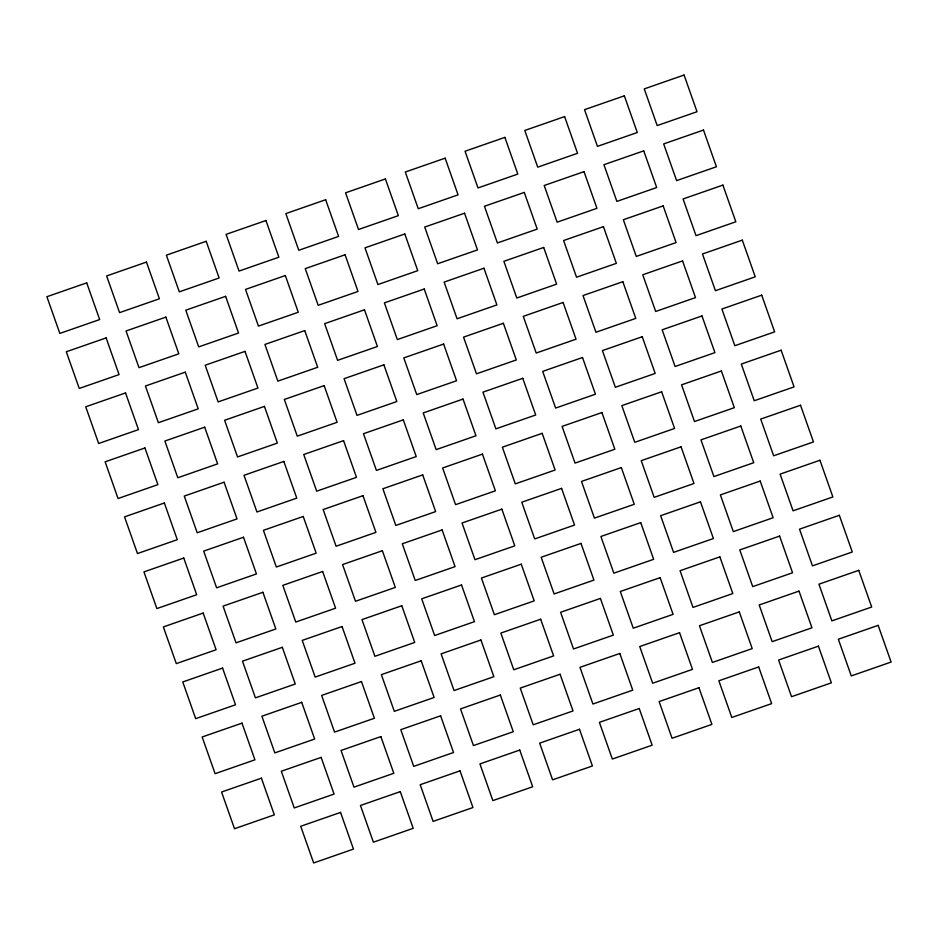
<?xml version="1.0" encoding="UTF-8"?>
<svg xmlns="http://www.w3.org/2000/svg" width="938" height="938" viewBox="0 0 938 938"><rect width="100%" height="100%" fill="white"/><g stroke="black" fill="none" stroke-linecap="round" stroke-linejoin="round"><path stroke-width="1.41" d="M86.718 282.866L46.9 296.725L59.844 333.412L99.663 319.565L86.718 282.866M146.457 262.089L106.639 275.948L119.572 312.635L159.401 298.776L146.457 262.089M206.196 241.301L166.366 255.159L179.31 291.847L219.129 277.988L206.196 241.301M265.935 220.524L226.105 234.371L239.049 271.07L278.867 257.211L265.935 220.524M325.662 199.735L285.844 213.594L298.776 250.282L338.606 236.423L325.662 199.735M385.401 178.959L345.583 192.806L358.515 229.493L398.345 215.646L385.401 178.959M445.14 158.17L405.31 172.029L418.254 208.717L458.072 194.858L445.14 158.17M504.879 137.394L465.049 151.241L477.993 187.928L517.811 174.081L504.879 137.394M564.606 116.605L524.788 130.464L537.72 167.152L577.55 153.293L564.606 116.605M624.345 95.817L584.526 109.676L597.459 146.363L637.289 132.516L624.345 95.817M684.083 75.04L644.254 88.899L657.198 125.586L697.016 111.728L684.083 75.04M106.135 337.903L66.305 351.762L79.249 388.449L119.067 374.59L106.135 337.903M165.862 317.126L126.044 330.973L138.988 367.661L178.806 353.814L165.862 317.126M225.601 296.338L185.783 310.197L198.715 346.884L238.545 333.025L225.601 296.338M285.34 275.549L245.51 289.408L258.454 326.096L298.272 312.248L285.34 275.549M345.078 254.773L305.249 268.631L318.193 305.319L358.011 291.46L345.078 254.773M404.806 233.984L364.988 247.843L377.92 284.531L417.75 270.672L404.806 233.984M464.545 213.207L424.726 227.055L437.659 263.754L477.489 249.895L464.545 213.207M524.283 192.419L484.454 206.278L497.398 242.965L537.216 229.107L524.283 192.419M584.022 171.642L544.192 185.489L557.137 222.177L596.955 208.33L584.022 171.642M643.749 150.854L603.931 164.713L616.864 201.4L656.694 187.541L643.749 150.854M703.488 130.065L663.67 143.924L676.603 180.612L716.433 166.765L703.488 130.065M125.54 392.94L85.721 406.787L98.654 443.486L138.484 429.627L125.54 392.94M185.278 372.151L145.449 386.01L158.393 422.698L198.211 408.839L185.278 372.151M245.006 351.375L205.188 365.222L218.132 401.91L257.95 388.062L245.006 351.375M304.744 330.586L264.926 344.445L277.859 381.133L317.689 367.274L304.744 330.586M364.483 309.798L324.654 323.657L337.598 360.344L377.416 346.497L364.483 309.798M424.222 289.021L384.392 302.88L397.337 339.568L437.155 325.709L424.222 289.021M483.949 268.233L444.131 282.092L457.064 318.779L496.894 304.92L483.949 268.233M543.688 247.456L503.87 261.315L516.803 298.003L556.633 284.144L543.688 247.456M603.427 226.668L563.597 240.527L576.542 277.214L616.36 263.355L603.427 226.668M663.166 205.891L623.336 219.738L636.281 256.437L676.099 242.579L663.166 205.891M722.893 185.103L683.075 198.962L696.008 235.649L735.838 221.79L722.893 185.103M144.944 447.965L105.126 461.824L118.059 498.512L157.889 484.653L144.944 447.965M204.683 427.189L164.865 441.048L177.798 477.735L217.628 463.876L204.683 427.189M264.422 406.4L224.592 420.259L237.537 456.947L277.355 443.088L264.422 406.4M324.149 385.624L284.331 399.471L297.276 436.17L337.094 422.311L324.149 385.624M383.888 364.835L344.07 378.694L357.003 415.382L396.833 401.523L383.888 364.835M443.627 344.058L403.797 357.906L416.742 394.593L456.56 380.746L443.627 344.058M503.366 323.27L463.536 337.129L476.481 373.816L516.299 359.958L503.366 323.27M563.093 302.482L523.275 316.341L536.208 353.028L576.038 339.181L563.093 302.482M622.832 281.705L583.014 295.564L595.947 332.251L635.776 318.392L622.832 281.705M682.571 260.916L642.741 274.775L655.685 311.463L695.504 297.604L682.571 260.916M742.31 240.14L702.48 253.987L715.424 290.686L755.242 276.827L742.31 240.14M164.361 503.003L124.531 516.861L137.476 553.549L177.294 539.69L164.361 503.003M224.088 482.214L184.27 496.073L197.203 532.761L237.033 518.913L224.088 482.214M283.827 461.437L244.009 475.296L256.942 511.984L296.771 498.125L283.827 461.437M343.566 440.649L303.736 454.508L316.681 491.195L356.499 477.336L343.566 440.649M403.293 419.872L363.475 433.719L376.419 470.419L416.238 456.56L403.293 419.872M463.032 399.084L423.214 412.943L436.147 449.63L475.976 435.771L463.032 399.084M522.771 378.307L482.941 392.154L495.885 428.842L535.704 414.995L522.771 378.307M582.51 357.519L542.68 371.378L555.624 408.065L595.442 394.206L582.51 357.519M642.237 336.742L602.419 350.589L615.351 387.277L655.181 373.43L642.237 336.742M701.976 315.954L662.158 329.813L675.09 366.5L714.92 352.641L701.976 315.954M761.715 295.165L721.885 309.024L734.829 345.712L774.647 331.864L761.715 295.165M183.766 558.04L143.936 571.887L156.881 608.574L196.699 594.727L183.766 558.04M243.505 537.251L203.675 551.11L216.619 587.798L256.437 573.939L243.505 537.251M303.232 516.475L263.414 530.322L276.347 567.009L316.176 553.162L303.232 516.475M362.971 495.686L323.153 509.545L336.085 546.233L375.915 532.374L362.971 495.686M422.71 474.898L382.88 488.757L395.824 525.444L435.642 511.597L422.71 474.898M482.437 454.121L442.619 467.98L455.563 504.667L495.381 490.809L482.437 454.121M542.176 433.333L502.358 447.192L515.29 483.879L555.12 470.02L542.176 433.333M601.915 412.556L562.085 426.403L575.029 463.102L614.847 449.243L601.915 412.556M661.653 391.767L621.824 405.626L634.768 442.314L674.586 428.455L661.653 391.767M721.381 370.991L681.563 384.838L694.495 421.525L734.325 407.678L721.381 370.991M781.12 350.202L741.301 364.061L754.234 400.749L794.064 386.89L781.12 350.202M203.171 613.065L163.353 626.924L176.285 663.612L216.115 649.753L203.171 613.065M262.91 592.288L223.08 606.136L236.024 642.835L275.842 628.976L262.91 592.288M322.649 571.5L282.819 585.359L295.763 622.046L335.581 608.187L322.649 571.5M382.376 550.723L342.558 564.57L355.49 601.258L395.32 587.411L382.376 550.723M442.115 529.935L402.296 543.794L415.229 580.481L455.059 566.622L442.115 529.935M501.853 509.158L462.024 523.005L474.968 559.693L514.786 545.846L501.853 509.158M561.581 488.37L521.763 502.229L534.707 538.916L574.525 525.057L561.581 488.37M621.319 467.581L581.501 481.44L594.434 518.128L634.264 504.281L621.319 467.581M681.058 446.805L641.229 460.664L654.173 497.351L693.991 483.492L681.058 446.805M740.797 426.016L700.967 439.875L713.912 476.563L753.73 462.704L740.797 426.016M800.524 405.239L760.706 419.087L773.639 455.786L813.469 441.927L800.524 405.239M222.576 668.102L182.758 681.961L195.69 718.649L235.52 704.79L222.576 668.102M282.315 647.314L242.496 661.173L255.429 697.86L295.259 684.013L282.315 647.314M342.053 626.537L302.224 640.396L315.168 677.084L354.986 663.225L342.053 626.537M401.792 605.749L361.962 619.608L374.907 656.295L414.725 642.436L401.792 605.749M461.519 584.972L421.701 598.819L434.634 635.518L474.464 621.66L461.519 584.972M521.258 564.184L481.44 578.043L494.373 614.73L534.203 600.871L521.258 564.184M580.997 543.407L541.167 557.254L554.112 593.942L593.93 580.094L580.997 543.407M640.724 522.618L600.906 536.477L613.851 573.165L653.669 559.306L640.724 522.618M700.463 501.83L660.645 515.689L673.578 552.376L713.408 538.529L700.463 501.83M760.202 481.053L720.372 494.912L733.317 531.6L773.135 517.741L760.202 481.053M819.941 460.265L780.111 474.124L793.056 510.811L832.874 496.952L819.941 460.265M241.992 723.139L202.162 736.987L215.107 773.674L254.925 759.827L241.992 723.139M301.719 702.351L261.901 716.21L274.834 752.897L314.664 739.038L301.719 702.351M361.458 681.563L321.64 695.421L334.573 732.109L374.403 718.262L361.458 681.563M421.197 660.786L381.367 674.645L394.312 711.332L434.13 697.473L421.197 660.786M480.936 639.997L441.106 653.856L454.051 690.544L493.869 676.685L480.936 639.997M540.663 619.221L500.845 633.08L513.778 669.767L553.608 655.908L540.663 619.221M600.402 598.432L560.584 612.291L573.517 648.979L613.346 635.12L600.402 598.432M660.141 577.656L620.311 591.503L633.256 628.202L673.074 614.343L660.141 577.656M719.868 556.867L680.05 570.726L692.994 607.414L732.813 593.555L719.868 556.867M779.607 536.09L739.789 549.938L752.722 586.625L792.551 572.778L779.607 536.09M839.346 515.302L799.516 529.161L812.46 565.849L852.279 551.99L839.346 515.302M261.397 778.165L221.567 792.024L234.512 828.711L274.33 814.852L261.397 778.165M321.136 757.388L281.306 771.235L294.251 807.935L334.069 794.076L321.136 757.388M380.863 736.6L341.045 750.459L353.978 787.146L393.808 773.287L380.863 736.6M440.602 715.823L400.784 729.67L413.717 766.358L453.546 752.51L440.602 715.823M500.341 695.035L460.511 708.894L473.456 745.581L513.274 731.722L500.341 695.035M560.08 674.246L520.25 688.105L533.194 724.793L573.012 710.945L560.08 674.246M619.807 653.469L579.989 667.328L592.922 704.016L632.751 690.157L619.807 653.469M679.546 632.681L639.728 646.54L652.66 683.227L692.49 669.369L679.546 632.681M739.285 611.904L699.455 625.752L712.399 662.451L752.217 648.592L739.285 611.904M799.012 591.116L759.194 604.975L772.138 641.662L811.956 627.803L799.012 591.116M858.751 570.339L818.933 584.186L831.865 620.874L871.695 607.027L858.751 570.339M340.541 812.414L300.711 826.272L313.655 862.96L353.474 849.101L340.541 812.414M400.28 791.637L360.45 805.484L373.394 842.183L413.212 828.324L400.28 791.637M460.007 770.848L420.189 784.707L433.122 821.395L472.951 807.536L460.007 770.848M519.746 750.072L479.928 763.919L492.86 800.606L532.69 786.759L519.746 750.072M579.485 729.283L539.655 743.142L552.599 779.83L592.417 765.971L579.485 729.283M639.224 708.507L599.394 722.354L612.338 759.041L652.156 745.194L639.224 708.507M698.951 687.718L659.133 701.577L672.065 738.265L711.895 724.406L698.951 687.718M758.69 666.93L718.871 680.789L731.804 717.476L771.634 703.629L758.69 666.93M818.428 646.153L778.599 660.012L791.543 696.7L831.361 682.841L818.428 646.153M878.156 625.365L838.338 639.224L851.282 675.911L891.1 662.052L878.156 625.365"/></g></svg>
